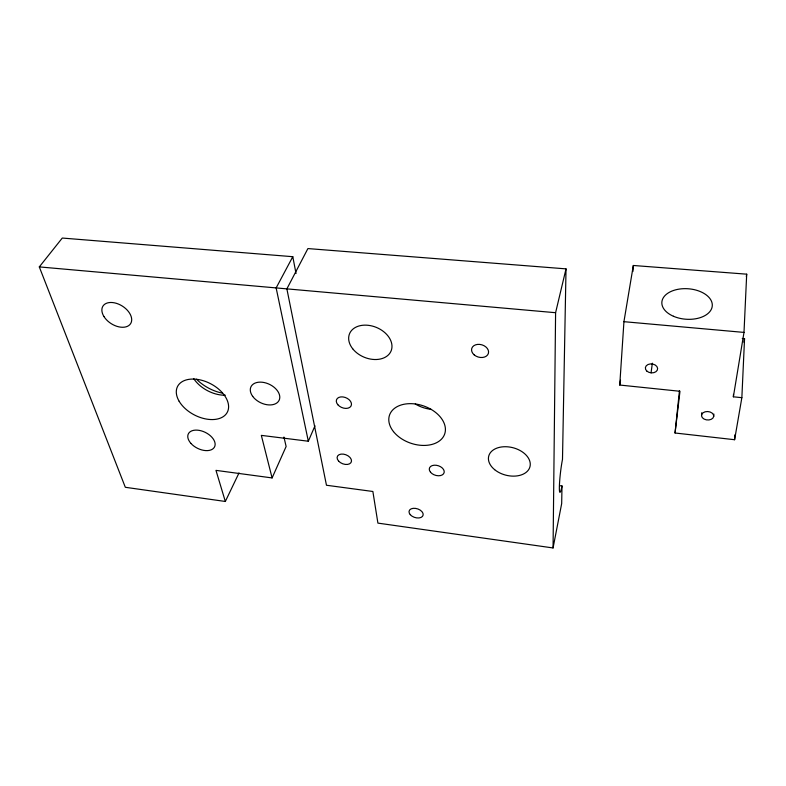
<?xml version="1.0" encoding="UTF-8"?>
<svg xmlns="http://www.w3.org/2000/svg" width="786" height="786" viewBox="0 0 786 786"><rect width="100%" height="100%" fill="white"/><g stroke="black" fill="none" stroke-linecap="round" stroke-linejoin="round"><path stroke-width="1.18" d="M553.059 547.95L555.594 312.71L566.018 268.871L307.906 248.573L286.87 288.875L326.465 485.247L372.869 491.486L377.909 523.112L553.059 547.95L561.676 503.59L562 485.964L559.593 485.66M566.018 268.871L562.491 459.378A19.65 1.749 -83.4 0 0 559.367 487.133A19.65 1.749 -83.4 0 0 562 485.964M679.468 390.613L675.046 432.998L734.605 439.718L741.856 397.687L744.548 338.668L742.259 338.461M741.856 397.687L733.367 396.802L743.998 332.409L746.7 274.176L633.329 265.481L623.937 321.68L619.741 385.042L679.978 391.281L675.046 432.998M734.605 439.718L734.851 434.884M733.367 396.802L733.505 394.346M632.907 271.504L633.329 265.481M713.698 416.442A6.111 4.225 4.3 0 0 705.14 411.805A6.111 4.225 4.3 0 0 704.05 419.056A6.111 4.225 4.3 0 0 713.698 416.442L713.865 414.035M701.554 415.126L701.751 412.729M651.063 372.849L652.351 363.191M746.317 276.584L746.7 274.176M619.741 385.042L620.518 380.198M743.949 342.254L744.548 338.668M296.027 273.518L292.795 256.698L62.281 238.05L39.3 266.906L125.318 487.291L225.327 501.468L215.973 470.372L272.094 477.927L261.335 435.375L308.328 441.231L314.98 425.815M272.094 477.927L286.124 446.497L283.942 437.045M225.327 501.468L239.032 472.917M292.795 256.698L276.141 287.922L308.328 441.231M39.3 266.906L555.594 312.71M623.937 321.68L743.998 332.409M225.307 395.211A27.392 17.685 27.8 0 1 193.739 378.665M222.497 393.167A34.643 22.539 27.8 0 1 196.529 379.225M431.062 409.349A28.217 19.788 18.7 0 1 415.283 404.004M337.833 404.721A7.919 5.325 22.4 0 0 350.89 406.264A7.919 5.325 22.4 0 0 342.951 396.93A7.919 5.325 22.4 0 0 337.833 404.721M474.243 354.928A8.675 6.376 16.3 0 0 488.361 353.474A8.675 6.376 16.3 0 0 477.583 344.406A8.675 6.376 16.3 0 0 474.243 354.928M103.978 316.581A16.388 10.405 32.3 0 0 129.818 324.667A16.388 10.405 32.3 0 0 116.534 303.376A16.388 10.405 32.3 0 0 103.978 316.581M179.149 401.273A28.021 17.597 27.4 0 0 224.393 415.804A28.021 17.597 27.4 0 0 203.78 380.876A28.021 17.597 27.4 0 0 179.149 401.273M190.978 443.451A14.639 8.862 26.4 0 0 214.332 447.293A14.639 8.862 26.4 0 0 199.045 430.345A14.639 8.862 26.4 0 0 190.978 443.451M252.719 396.399A15.622 10.208 25.6 0 0 278.234 401.675A15.622 10.208 25.6 0 0 264.155 382.536A15.622 10.208 25.6 0 0 252.719 396.399M352.698 348.778A22.489 16.103 22.6 0 0 390.043 352.924A22.489 16.103 22.6 0 0 368.221 325.306A22.489 16.103 22.6 0 0 352.698 348.778M393.491 431.612A29.161 19.719 18.8 0 0 442.459 438.038A29.161 19.719 18.8 0 0 415.352 403.984A29.161 19.719 18.8 0 0 393.491 431.612M494.64 469.664A21.291 14.177 14.3 0 0 529.597 467.857A21.291 14.177 14.3 0 0 503.787 446.753A21.291 14.177 14.3 0 0 494.64 469.664M410.243 514.653A7.31 4.529 17.9 0 0 422.495 516.382A7.31 4.529 17.9 0 0 415.548 508.385A7.31 4.529 17.9 0 0 410.243 514.653M338.56 461.028A7.506 4.785 21.3 0 0 350.939 462.659A7.506 4.785 21.3 0 0 343.413 454.131A7.506 4.785 21.3 0 0 338.56 461.028M430.522 472.229A7.683 4.991 17.5 0 0 443.451 473.929A7.683 4.991 17.5 0 0 436.279 465.273A7.683 4.991 17.5 0 0 430.522 472.229M673.415 316.247A25.28 15.278 4.1 0 0 712.273 305.892A25.28 15.278 4.1 0 0 675.518 289.867A25.28 15.278 4.1 0 0 673.415 316.247M646.849 371.1A6.16 4.48 6.1 0 0 657.293 370.157A6.16 4.48 6.1 0 0 650.317 363.928A6.16 4.48 6.1 0 0 646.849 371.1"/></g></svg>
